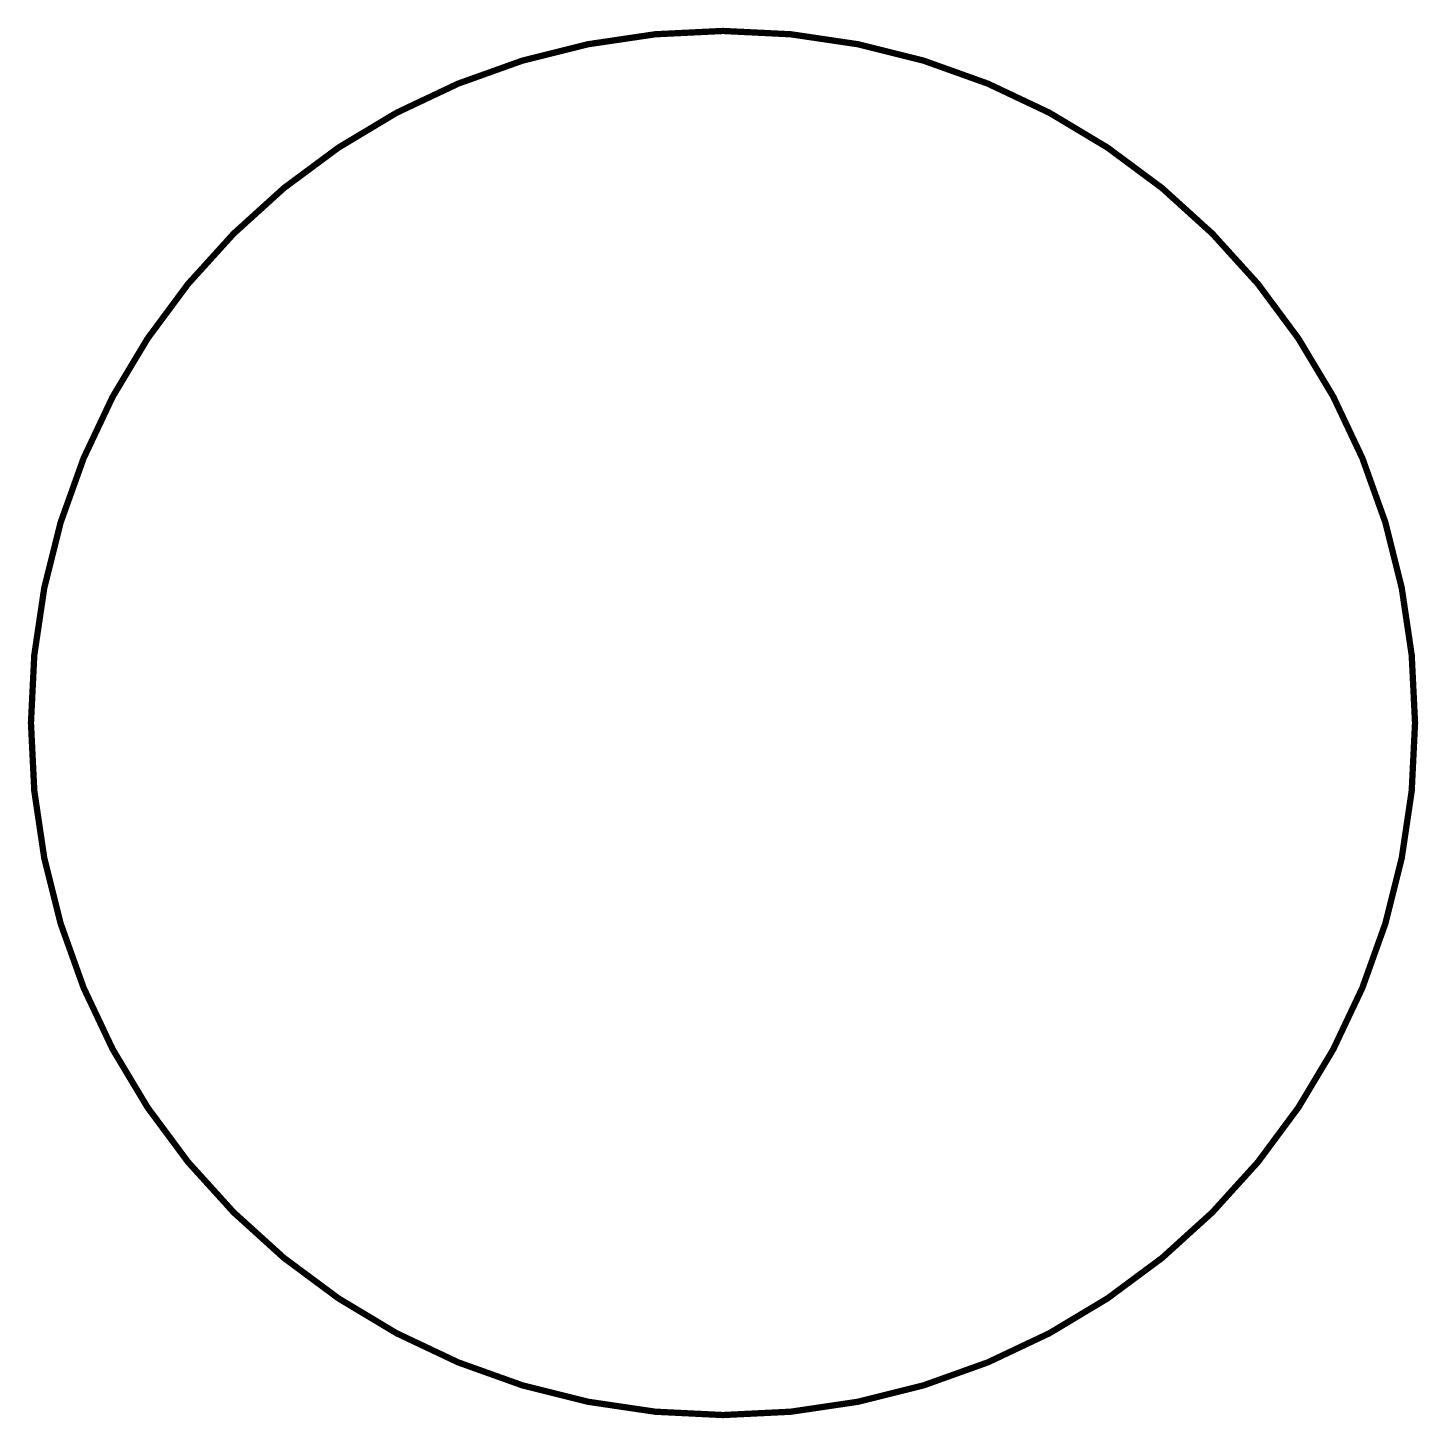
# Model space of a CAD drawing. Extents: x 234.1 to 278.3, y 175.1 to 219.3.
import ezdxf

# ---------------------------------------------------------------- set-up
doc = ezdxf.new("R2010")
doc.units = 0
doc.layers.add('078753-1ROU1_GBR', color=10, linetype='CONTINUOUS')

msp = doc.modelspace()

# ---------------------------------------------------------------- linework, layer by layer
at = {"layer": '078753-1ROU1_GBR', "const_width": 0.2}
msp.add_lwpolyline([(234.233974, 197.203568, 1), (278.233886, 197.203568, 1)], format="xyb", close=True, dxfattribs=at)

doc.saveas('drawing.dxf')
